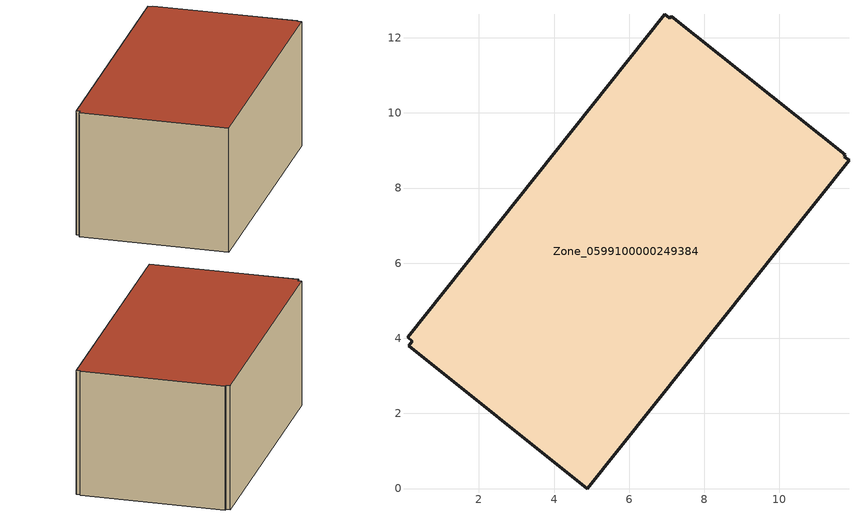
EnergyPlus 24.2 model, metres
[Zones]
Zone_0599100000249384
 floor ground (C_G): 7.12,12.57 11.76,8.88 11.72,8.84 11.85,8.73 4.89,0 0.13,3.8 0.22,3.92 0.1,4.02 6.94,12.62 7.08,12.52 z0.39
 wall outside (C_F): 7.08,12.52 6.94,12.62 0.1,4.02 0.22,3.92 0.13,3.8 4.89,0 11.85,8.73 11.72,8.84 11.76,8.88 7.12,12.57 7.08,12.52 z0.39:5.68
 roof outside (C_R): 11.76,8.88 7.12,12.57 7.08,12.52 6.94,12.62 0.1,4.02 0.22,3.92 0.13,3.8 4.89,0 11.85,8.73 11.72,8.84 z5.68
[BUILDING]
Pand.0599100000249384: North Axis=0; Terrain=City; Loads Convergence Tolerance Value=0.04; Temperature Convergence Tolerance Value=0.4; Solar Distribution=FullExterior; Maximum Number of Warmup Days=25; Minimum Number of Warmup Days=1
[Site:Location]
Rotterdam.The.Hague.AP_ZH_NLD Design_Conditions: Latitude=51.96; Longitude=4.45; Time Zone=1; Elevation=-4.5
[SITE:GROUNDTEMPERATURE:BUILDINGSURFACE]
18, 18, 18, 18, 18, 18, 18, 18, 18, 18, 18, 18
[MATERIAL] Thermal Absorptance=0.9; Solar Absorptance=0.7; Visible Absorptance=0.7
Name | Roughness | Thickness | Conductivity | Density | Specific Heat
G.TC.1975-1991 | MediumSmooth | 0.15 | 0.288461 | 540 | 1210
F.TC.1975-1991 | Rough | 0.3 | 0.230769 | 1920 | 840
R.TC.1975-1991 | MediumRough | 0.2 | 0.153846 | 1500 | 1000
[CONSTRUCTION]
C_G: G.TC.1975-1991
C_F: F.TC.1975-1991
C_R: R.TC.1975-1991
[ZONE]
Zone_0599100000249384: Type=1; Multiplier=1; Ceiling Height=Autocalculate; Volume=Autocalculate; Floor Area=autocalculate; Part of Total Floor Area=Yes
[ZONEINFILTRATION:DESIGNFLOWRATE]
Infil_Zone_0599100000249384: Zone or ZoneList or Space or SpaceList=Zone_0599100000249384; Schedule=AlwaysOn; Design Flow Rate Calculation Method=Flow/Area; Flow Rate per Floor Area=0.003; Constant Term Coefficient=1; Temperature Term Coefficient=0; Velocity Term Coefficient=0; Velocity Squared Term Coefficient=0
[HVACTEMPLATE:ZONE:IDEALLOADSAIRSYSTEM]
Zone_0599100000249384: Maximum Heating Supply Air Temperature=50; Minimum Cooling Supply Air Temperature=13; Maximum Heating Supply Air Humidity Ratio=0.0156; Minimum Cooling Supply Air Humidity Ratio=0.0077; Heating Limit=NoLimit; Cooling Limit=NoLimit; Dehumidification Control Type=ConstantSensibleHeatRatio; Cooling Sensible Heat Ratio=0.7; Dehumidification Setpoint=60; Humidification Control Type=None; Humidification Setpoint=30; Outdoor Air Method=None; Outdoor Air Flow Rate per Person=0.00944; Outdoor Air Flow Rate per Zone Floor Area=0; Outdoor Air Flow Rate per Zone=0; Demand Controlled Ventilation Type=None; Outdoor Air Economizer Type=NoEconomizer; Heat Recovery Type=None; Sensible Heat Recovery Effectiveness=0.7; Latent Heat Recovery Effectiveness=0.65
[ZONECONTROL:THERMOSTAT]
ThermostatControl_Zone_0599100000249384: Zone or ZoneList=Zone_0599100000249384; Control Type Schedule=DualSetpointControlType; Control 1=Thermostat_Zone_0599100000249384; Temperature Difference Between Cutout And Setpoint=0
[THERMOSTATSETPOINT:DUALSETPOINT]
Thermostat_Zone_0599100000249384: Heating Setpoint Temperature Schedule=HeatingSetpoint_Zone_0599100000249384; Cooling Setpoint Temperature Schedule=CoolingSetpoint_Zone_0599100000249384
[SCHEDULE:COMPACT]
HeatingSetpoint_Zone_0599100000249384: Through: 12/31, For: AllDays, Until: 24:00, 21
CoolingSetpoint_Zone_0599100000249384: Through: 12/31, For: AllDays, Until: 24:00, 24
DualSetpointControlType: Through: 12/31, For: AllDays, Until: 24:00, 4
AlwaysOn: Through: 12/31, For: AllDays, Until: 24:00, 1
